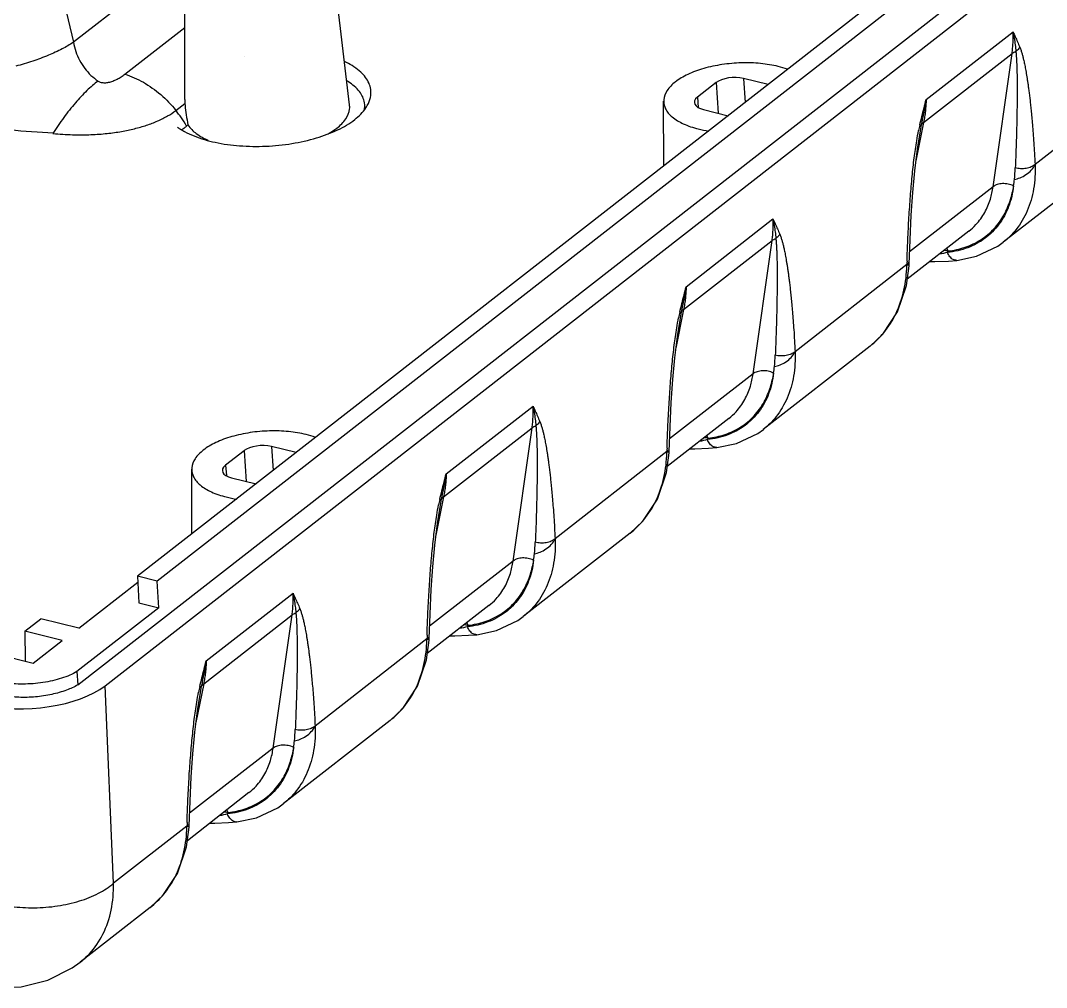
# Model space of a CAD drawing. Header units: inches. Extents: x 3700 to 4563, y 1353 to 2328.
# Drawn here: x 3989.72 to 4012.03, y 1422.08 to 1443.1 of the extents above; entities that cross this region are included whole.
import ezdxf

# ---------------------------------------------------------------- set-up
doc = ezdxf.new("R2010")
doc.units = ezdxf.units.IN
doc.header["$LTSCALE"] = 0.5
doc.layers.add('02___PRT_ALL_AXES', color=7, linetype='Continuous')
doc.layers.add('06___PRT_ALL_SURFS', color=7, linetype='Continuous')

msp = doc.modelspace()

# ---------------------------------------------------------------- linework, layer by layer
at = {"color": 7, "linetype": 'Continuous'}
for p, q in [((3990.968, 1428.66), (4028.793, 1458.152)), ((4026.525, 1457.732), (3992.265, 1431.02)), ((4026.952, 1457.626), (3992.692, 1430.913)), ((3996.877, 1441.269), (3996.536, 1444.131)), ((3993.294, 1441.386), (3993.293, 1443.938)), ((4009.413, 1441.385), (4011.302, 1442.857)), ((4005.976, 1441.71), (4005.442, 1441.843)), ((4005.442, 1441.843), (4005.476, 1441.32)), ((4014.214, 1441.867), (4011.782, 1439.97)), ((4004.847, 1441.753), (4004.439, 1441.435)), ((4004.847, 1441.753), (4004.89, 1441.085)), ((4003.706, 1439.939), (4003.705, 1441.348)), ((4004.439, 1441.435), (4004.459, 1441.209)), ((3993.1, 1441.147), (3993.297, 1441.301)), ((4004.572, 1441.164), (4005.106, 1441.032)), ((3993.332, 1440.806), (3993.363, 1440.831)), ((4009.287, 1440.702), (4009.315, 1440.835)), ((4013.412, 1440.092), (4011.09, 1438.281)), ((4004.195, 1437.316), (4006.083, 1438.789)), ((4009.043, 1437.803), (4009.062, 1438.335)), ((4009.876, 1438.062), (4009.893, 1438.092)), ((4008.996, 1437.798), (4006.563, 1435.902)), ((4009.042, 1437.769), (4009.043, 1437.803)), ((4010.082, 1437.888), (4010.082, 1437.888)), ((4004.069, 1436.633), (4004.096, 1436.766)), ((4008.194, 1436.023), (4005.871, 1434.213)), ((3998.977, 1433.247), (4000.865, 1434.72)), ((4003.825, 1433.734), (4003.844, 1434.267)), ((4004.658, 1433.993), (4004.675, 1434.024)), ((3994.584, 1433.751), (3994.177, 1433.434)), ((3994.584, 1433.751), (3994.628, 1433.084)), ((3995.714, 1433.708), (3995.18, 1433.841)), ((3995.18, 1433.841), (3995.213, 1433.318)), ((4003.823, 1433.701), (4003.825, 1433.734)), ((4004.864, 1433.82), (4004.864, 1433.82)), ((4003.777, 1433.73), (4001.345, 1431.833)), ((3993.443, 1431.938), (3993.443, 1433.346)), ((3994.177, 1433.434), (3994.197, 1433.208)), ((3994.31, 1433.163), (3994.844, 1433.03)), ((3998.85, 1432.565), (3998.878, 1432.698)), ((4002.976, 1431.955), (4000.653, 1430.144)), ((3990.986, 1429.892), (3992.271, 1430.894)), ((3992.692, 1430.913), (3992.265, 1431.02)), ((3992.265, 1431.02), (3992.292, 1430.444)), ((3992.728, 1430.335), (3992.692, 1430.913)), ((3993.758, 1429.179), (3995.647, 1430.651)), ((3992.292, 1430.444), (3992.728, 1430.335)), ((3992.728, 1430.335), (3990.948, 1428.948)), ((3998.607, 1429.665), (3998.626, 1430.198)), ((3989.815, 1429.825), (3990.163, 1430.097)), ((3990.986, 1429.892), (3990.163, 1430.097)), ((3999.44, 1429.924), (3999.457, 1429.955)), ((3990.626, 1429.624), (3989.815, 1429.825)), ((3989.815, 1429.825), (3989.821, 1429.18)), ((3999.646, 1429.751), (3999.646, 1429.751)), ((3990, 1429.135), (3990.626, 1429.624)), ((3998.559, 1429.661), (3996.127, 1427.765)), ((3998.605, 1429.632), (3998.607, 1429.665)), ((3989.134, 1429.351), (3990, 1429.135)), ((3990.948, 1428.948), (3990.968, 1428.66)), ((3993.632, 1428.496), (3993.66, 1428.629)), ((3997.757, 1427.886), (3995.435, 1426.075)), ((3993.389, 1425.597), (3993.407, 1426.13)), ((3994.222, 1425.856), (3994.239, 1425.887)), ((3993.341, 1425.592), (3991.743, 1424.346)), ((3993.387, 1425.564), (3993.389, 1425.597)), ((3994.428, 1425.683), (3994.428, 1425.683)), ((3992.539, 1423.818), (3991.021, 1422.634))]:
    msp.add_line(p, q, dxfattribs=at)
for points in [[(4009.062, 1438.335), (4009.089, 1438.867), (4009.123, 1439.363), (4009.166, 1439.835), (4009.222, 1440.304), (4009.287, 1440.702)], [(4010.082, 1437.888), (4010.508, 1437.976), (4010.969, 1438.195), (4011.091, 1438.282)], [(4008.194, 1436.023), (4008.472, 1436.286), (4008.79, 1436.768), (4008.985, 1437.343), (4009.041, 1437.769)], [(4009.493, 1437.861), (4009.6, 1437.863), (4009.9, 1437.874), (4010.082, 1437.888)], [(4003.844, 1434.267), (4003.871, 1434.798), (4003.905, 1435.295), (4003.948, 1435.767), (4004.003, 1436.235), (4004.069, 1436.634)], [(4004.864, 1433.82), (4005.29, 1433.908), (4005.751, 1434.126), (4005.873, 1434.213)], [(4004.275, 1433.792), (4004.381, 1433.794), (4004.682, 1433.805), (4004.864, 1433.82)], [(4002.975, 1431.955), (4003.253, 1432.217), (4003.572, 1432.699), (4003.767, 1433.274), (4003.823, 1433.701)], [(3998.626, 1430.198), (3998.652, 1430.73), (3998.687, 1431.226), (3998.729, 1431.698), (3998.785, 1432.167), (3998.85, 1432.565)], [(3999.646, 1429.751), (4000.071, 1429.839), (4000.533, 1430.058), (4000.654, 1430.145)], [(3999.057, 1429.724), (3999.163, 1429.726), (3999.464, 1429.737), (3999.646, 1429.751)], [(3997.757, 1427.886), (3998.035, 1428.149), (3998.354, 1428.631), (3998.549, 1429.206), (3998.605, 1429.632)], [(3993.407, 1426.13), (3993.434, 1426.661), (3993.469, 1427.158), (3993.511, 1427.63), (3993.567, 1428.098), (3993.632, 1428.496)], [(3994.428, 1425.683), (3994.853, 1425.771), (3995.314, 1425.989), (3995.436, 1426.076)], [(3992.539, 1423.818), (3992.817, 1424.08), (3993.136, 1424.562), (3993.331, 1425.137), (3993.387, 1425.564)], [(3993.839, 1425.655), (3993.945, 1425.657), (3994.245, 1425.668), (3994.428, 1425.683)], [(3988.63, 1422.163), (3989.121, 1422.082), (3989.737, 1422.098), (3990.318, 1422.243), (3990.842, 1422.506), (3991.022, 1422.635)]]:
    msp.add_lwpolyline(points, dxfattribs=at)
for centre, radius, start, end in [((4002.7, 1442.302), 6.776, 347.4911, 352.2154), ((3991.043, 1439.497), 2.637, 29.7674, 38.872), ((3990.848, 1453.599), 12.943, 263.9891, 268.1701), ((3993.934, 1441.907), 1.379, 234.6108, 236.539), ((3994.004, 1442.015), 1.508, 236.5821, 241.0111), ((3994.069, 1442.129), 1.639, 240.9605, 241.5252), ((4012.331, 1440.083), 3.146, 166.2635, 168.509), ((4007.159, 1440.078), 4.196, 354.1338, 357.5159), ((4007.031, 1440.09), 4.324, 352.2536, 354.1518), ((4005.96, 1437.853), 3.035, 358.526, 358.9511), ((4041.475, 1436.912), 32.492, 178.3036, 178.4373), ((3997.481, 1438.234), 6.776, 347.4911, 352.2154), ((4007.113, 1436.014), 3.146, 166.2635, 168.509), ((4001.942, 1436.009), 4.194, 354.1332, 357.5166), ((4001.812, 1436.021), 4.324, 352.2536, 354.1518), ((4036.257, 1432.844), 32.492, 178.3036, 178.4373), ((4000.742, 1433.785), 3.035, 358.526, 358.9511), ((3992.263, 1434.165), 6.776, 347.4911, 352.2154), ((4001.895, 1431.946), 3.146, 166.2635, 168.509), ((3996.724, 1431.94), 4.194, 354.1332, 357.5166), ((3996.594, 1431.952), 4.324, 352.2536, 354.1518), ((4031.039, 1428.775), 32.492, 178.3036, 178.4373), ((3995.524, 1429.716), 3.035, 358.526, 358.9511), ((3987.045, 1430.097), 6.776, 347.4911, 352.2154), ((3996.677, 1427.877), 3.146, 166.2635, 168.509), ((3991.505, 1427.872), 4.194, 354.1332, 357.5166), ((3991.376, 1427.884), 4.324, 352.2536, 354.1518), ((3990.306, 1425.648), 3.035, 358.526, 358.9511), ((4025.821, 1424.706), 32.492, 178.3036, 178.4373)]:
    msp.add_arc(centre, radius, start, end, dxfattribs=at)
for centre, ratio, start_param, end_param in [((4005.211, 1441.662), 0.46419, 0.977817, 2.548308), ((4004.804, 1441.345), 0.463928, 2.548436, 4.118928), ((3994.948, 1433.661), 0.46419, 0.977817, 2.548308), ((3994.541, 1433.343), 0.463928, 2.548436, 4.118928)]:
    msp.add_ellipse(centre, major_axis=(0.431, 0.026), ratio=ratio, start_param=start_param, end_param=end_param, dxfattribs=at)
for points, start_tangent, end_tangent in [([(4011.281, 1442.387), (4011.294, 1442.501), (4011.302, 1442.617), (4011.305, 1442.736), (4011.302, 1442.857)], (0.138015, 0.99043), (-0.045444, 0.998967)), ([(4011.302, 1442.857), (4011.351, 1442.749), (4011.4, 1442.638), (4011.448, 1442.525)], (0.413489, -0.910509), (0.386009, -0.922495)), ([(4011.302, 1442.857), (4011.327, 1442.715), (4011.348, 1442.573), (4011.363, 1442.432)], (0.194364, -0.980929), (0.086261, -0.996273)), ([(3990.871, 1442.628), (3990.626, 1442.484), (3990.328, 1442.346), (3989.987, 1442.219), (3989.619, 1442.109)], (-0.827168, -0.561955), (-0.966745, -0.255743)), ([(4011.281, 1442.387), (4011.318, 1442.412), (4011.363, 1442.432)], (0.763922, 0.645308), (0.944381, 0.328852)), ([(4011.363, 1442.432), (4011.367, 1442.391), (4011.371, 1442.351), (4011.373, 1442.313), (4011.376, 1442.277), (4011.378, 1442.24), (4011.38, 1442.203), (4011.382, 1442.164), (4011.383, 1442.121), (4011.385, 1442.073), (4011.386, 1442.021), (4011.388, 1441.963), (4011.389, 1441.9), (4011.39, 1441.832), (4011.391, 1441.758), (4011.391, 1441.679), (4011.392, 1441.593), (4011.392, 1441.501), (4011.391, 1441.4), (4011.39, 1441.291), (4011.388, 1441.172), (4011.386, 1441.042), (4011.383, 1440.897), (4011.38, 1440.736), (4011.374, 1440.554), (4011.368, 1440.352), (4011.36, 1440.134), (4011.35, 1439.896)], (0.111154, -0.993803), (-0.042906, -0.999079)), ([(4011.448, 1442.525), (4011.425, 1442.491), (4011.396, 1442.46), (4011.363, 1442.432)], (-0.527447, -0.849588), (-0.792602, -0.609739)), ([(4011.448, 1442.525), (4011.463, 1442.487), (4011.476, 1442.45), (4011.487, 1442.415), (4011.498, 1442.38), (4011.507, 1442.346), (4011.517, 1442.31), (4011.526, 1442.272), (4011.536, 1442.23), (4011.546, 1442.184), (4011.557, 1442.133), (4011.568, 1442.076), (4011.579, 1442.014), (4011.591, 1441.946), (4011.604, 1441.873), (4011.616, 1441.794), (4011.628, 1441.708), (4011.641, 1441.615), (4011.654, 1441.514), (4011.668, 1441.404), (4011.681, 1441.283), (4011.695, 1441.151), (4011.71, 1441.003), (4011.724, 1440.838), (4011.739, 1440.651), (4011.754, 1440.443), (4011.768, 1440.217), (4011.782, 1439.97)], (0.385924, -0.922531), (0.048744, -0.998811)), ([(3997.287, 1441.301), (3997.338, 1441.47), (3997.299, 1441.735), (3997.119, 1441.979), (3996.808, 1442.189), (3996.767, 1442.209)], (0.42572, 0.904855), (-0.902635, 0.430407)), ([(4006.396, 1442.042), (4006.198, 1442.102), (4005.814, 1442.167), (4005.396, 1442.181), (4004.974, 1442.144), (4004.576, 1442.058), (4004.23, 1441.928), (4003.958, 1441.764)], (-0.94077, 0.339045), (-0.788621, -0.61488)), ([(3991.409, 1441.787), (3991.166, 1441.579), (3990.914, 1441.311), (3990.662, 1440.995), (3990.425, 1440.647)], (-0.802292, -0.596931), (-0.533559, -0.845763)), ([(3991.99, 1441.935), (3992.392, 1441.759), (3992.769, 1441.491), (3993.1, 1441.147)], (0.954828, -0.297158), (0.625547, -0.780187)), ([(3997.198, 1441.151), (3997.201, 1441.313), (3997.091, 1441.556), (3996.85, 1441.77), (3996.818, 1441.791)], (0.183963, 0.982933), (-0.853594, 0.520939)), ([(4003.958, 1441.764), (4003.78, 1441.577), (4003.707, 1441.38), (4003.706, 1441.348)], (-0.788621, -0.61488), (0.009778, -0.999952)), ([(3993.294, 1441.388), (3993.3, 1441.256), (3993.325, 1441.048), (3993.363, 1440.831)], (0.000973, -1), (0.188259, -0.982119)), ([(4003.706, 1441.348), (4003.744, 1441.185), (4003.89, 1441.007), (4004.133, 1440.857), (4004.458, 1440.746), (4004.688, 1440.7)], (0.009778, -0.999952), (0.98852, -0.151091)), ([(4009.275, 1440.83), (4009.321, 1441.017), (4009.367, 1441.202), (4009.413, 1441.385)], (0.234056, 0.972223), (0.245906, 0.969294)), ([(4009.413, 1441.385), (4009.407, 1441.257), (4009.396, 1441.132), (4009.38, 1441.009), (4009.358, 1440.888)], (-0.024323, -0.999704), (-0.19809, -0.980184)), ([(3990.425, 1440.647), (3990.855, 1440.619), (3991.254, 1440.621), (3991.606, 1440.647), (3991.918, 1440.691), (3992.199, 1440.75), (3992.461, 1440.825), (3992.704, 1440.918), (3992.92, 1441.027), (3993.1, 1441.147)], (0.995093, -0.098944), (0.788826, 0.614617)), ([(3996.601, 1440.764), (3996.794, 1440.965), (3996.877, 1441.178), (3996.876, 1441.269)], (0.788621, 0.61488), (-0.121594, 0.99258)), ([(3996.615, 1440.725), (3996.622, 1440.728), (3996.988, 1440.95), (3997.232, 1441.203), (3997.287, 1441.301)], (0.901997, 0.431742), (0.42572, 0.904855)), ([(4009.315, 1440.835), (4009.331, 1440.863), (4009.358, 1440.888)], (0.35928, 0.93323), (0.814255, 0.580507)), ([(3993.229, 1440.733), (3993.269, 1440.76), (3993.332, 1440.806)], (0.833563, 0.552424), (0.788832, 0.614608)), ([(3993.288, 1440.688), (3993.495, 1440.592), (3993.955, 1440.454), (3994.486, 1440.379), (3995.054, 1440.37), (3995.624, 1440.428), (3996.157, 1440.55), (3996.615, 1440.725)], (0.879018, -0.476788), (0.901997, 0.431742)), ([(3993.363, 1440.831), (3993.543, 1440.644), (3993.805, 1440.497)], (0.534197, -0.84536), (0.919523, -0.393036)), ([(3996.408, 1440.638), (3996.601, 1440.764)], (0.875026, 0.484076), (0.788621, 0.61488)), ([(4008.998, 1437.874), (4009.014, 1438.327), (4009.04, 1438.82), (4009.072, 1439.28), (4009.109, 1439.711), (4009.154, 1440.114), (4009.208, 1440.488), (4009.248, 1440.71)], (0.029604, 0.999562), (0.200186, 0.979758)), ([(4009.275, 1440.83), (4009.294, 1440.83), (4009.307, 1440.832), (4009.315, 1440.835)], (0.999265, -0.038331), (0.758146, 0.652085)), ([(4011.782, 1439.971), (4011.749, 1439.44), (4011.61, 1438.964), (4011.37, 1438.56), (4011.091, 1438.282)], (0.038773, -0.999248), (-0.78778, -0.615957)), ([(4011.332, 1439.649), (4011.454, 1439.684), (4011.583, 1439.751), (4011.698, 1439.849), (4011.782, 1439.971)], (0.985794, 0.167959), (0.442218, 0.896907)), ([(4011.782, 1439.971), (4011.698, 1439.92), (4011.588, 1439.888), (4011.466, 1439.88), (4011.35, 1439.896)], (-0.747886, -0.663828), (-0.967911, 0.251292)), ([(4011.315, 1439.507), (4011.196, 1439.546), (4011.071, 1439.556), (4010.956, 1439.536), (4010.869, 1439.489)], (-0.899661, 0.436589), (-0.763922, -0.645308)), ([(4011.315, 1439.507), (4011.206, 1439.056), (4010.995, 1438.672), (4010.694, 1438.37), (4010.318, 1438.164), (4009.876, 1438.062)], (-0.128704, -0.991683), (-0.994748, -0.102356)), ([(4009.893, 1438.092), (4010.259, 1438.173), (4010.601, 1438.336), (4010.89, 1438.578), (4011.107, 1438.878), (4011.244, 1439.202), (4011.315, 1439.507)], (0.993648, 0.112531), (0.140927, 0.99002)), ([(4006.063, 1438.318), (4006.076, 1438.432), (4006.084, 1438.548), (4006.086, 1438.667), (4006.083, 1438.789)], (0.138015, 0.99043), (-0.045444, 0.998967)), ([(4006.083, 1438.789), (4006.133, 1438.68), (4006.182, 1438.57), (4006.23, 1438.456)], (0.413489, -0.910509), (0.386009, -0.922495)), ([(4006.083, 1438.789), (4006.109, 1438.646), (4006.13, 1438.505), (4006.145, 1438.363)], (0.194364, -0.980929), (0.086261, -0.996273)), ([(4006.23, 1438.456), (4006.206, 1438.423), (4006.178, 1438.392), (4006.145, 1438.363)], (-0.527447, -0.849588), (-0.792602, -0.609739)), ([(4006.23, 1438.456), (4006.245, 1438.419), (4006.258, 1438.382), (4006.269, 1438.346), (4006.279, 1438.312), (4006.289, 1438.277), (4006.298, 1438.242), (4006.308, 1438.203), (4006.318, 1438.162), (4006.328, 1438.116), (4006.338, 1438.064), (4006.35, 1438.008), (4006.361, 1437.945), (4006.373, 1437.878), (4006.385, 1437.804), (4006.398, 1437.725), (4006.41, 1437.64), (4006.423, 1437.547), (4006.436, 1437.446), (4006.45, 1437.335), (4006.463, 1437.214), (4006.477, 1437.082), (4006.491, 1436.935), (4006.506, 1436.769), (4006.521, 1436.582), (4006.536, 1436.375), (4006.55, 1436.149), (4006.563, 1435.902)], (0.385924, -0.922531), (0.048744, -0.998811)), ([(4006.063, 1438.318), (4006.1, 1438.343), (4006.145, 1438.363)], (0.763922, 0.645308), (0.944381, 0.328852)), ([(4006.145, 1438.363), (4006.149, 1438.322), (4006.152, 1438.282), (4006.155, 1438.245), (4006.158, 1438.208), (4006.16, 1438.172), (4006.162, 1438.135), (4006.163, 1438.095), (4006.165, 1438.052), (4006.167, 1438.005), (4006.168, 1437.952), (4006.17, 1437.895), (4006.171, 1437.831), (4006.172, 1437.763), (4006.173, 1437.689), (4006.173, 1437.61), (4006.173, 1437.525), (4006.173, 1437.432), (4006.173, 1437.331), (4006.172, 1437.222), (4006.17, 1437.103), (4006.168, 1436.973), (4006.165, 1436.829), (4006.161, 1436.667), (4006.156, 1436.485), (4006.15, 1436.284), (4006.142, 1436.065), (4006.132, 1435.827)], (0.111154, -0.993803), (-0.042906, -0.999079)), ([(4009.876, 1438.062), (4009.701, 1438.02)], (-0.963113, -0.269098), (-0.980062, -0.198691)), ([(4010.082, 1437.888), (4010.08, 1437.888), (4010.002, 1437.905), (4009.931, 1437.966), (4009.876, 1438.062)], (-0.994494, -0.104794), (-0.366286, 0.930502)), ([(4008.194, 1436.023), (4008.492, 1436.314), (4008.759, 1436.738), (4008.93, 1437.238), (4008.994, 1437.775)], (0.788364, 0.615209), (0.025728, 0.999669)), ([(4008.995, 1437.798), (4009.005, 1437.794)], (0.920715, -0.390235), (0.961545, -0.274646)), ([(4008.996, 1437.798), (4009.04, 1437.847)], (0.82736, 0.561672), (0.358151, 0.933664)), ([(4009.005, 1437.794), (4009.038, 1437.775), (4009.037, 1437.771)], (0.961545, -0.274646), (-0.347305, -0.937752)), ([(4009.04, 1437.847), (4009.045, 1437.872)], (0.358151, 0.933664), (0.019681, 0.999806)), ([(4004.057, 1436.762), (4004.102, 1436.949), (4004.149, 1437.133), (4004.195, 1437.316)], (0.234056, 0.972223), (0.245906, 0.969294)), ([(4004.195, 1437.316), (4004.189, 1437.189), (4004.178, 1437.063), (4004.162, 1436.94), (4004.14, 1436.819)], (-0.024323, -0.999704), (-0.19809, -0.980184)), ([(4003.78, 1433.805), (4003.796, 1434.258), (4003.822, 1434.752), (4003.853, 1435.212), (4003.891, 1435.642), (4003.936, 1436.045), (4003.99, 1436.419), (4004.03, 1436.641)], (0.029604, 0.999562), (0.200186, 0.979758)), ([(4004.057, 1436.762), (4004.076, 1436.761), (4004.089, 1436.763), (4004.096, 1436.766)], (0.999265, -0.038331), (0.758146, 0.652085)), ([(4004.096, 1436.766), (4004.113, 1436.794), (4004.14, 1436.819)], (0.35928, 0.93323), (0.814255, 0.580507)), ([(4006.564, 1435.902), (4006.531, 1435.372), (4006.392, 1434.896), (4006.152, 1434.491), (4005.873, 1434.214)], (0.038773, -0.999248), (-0.78778, -0.615957)), ([(4006.114, 1435.58), (4006.236, 1435.615), (4006.364, 1435.682), (4006.479, 1435.78), (4006.564, 1435.902)], (0.985794, 0.167959), (0.442217, 0.896908)), ([(4006.564, 1435.902), (4006.48, 1435.851), (4006.37, 1435.82), (4006.248, 1435.811), (4006.132, 1435.827)], (-0.747885, -0.663828), (-0.967911, 0.251292)), ([(4006.097, 1435.438), (4005.988, 1434.987), (4005.777, 1434.603), (4005.476, 1434.301), (4005.099, 1434.096), (4004.658, 1433.993)], (-0.128704, -0.991683), (-0.994748, -0.102356)), ([(4004.675, 1434.024), (4005.041, 1434.104), (4005.383, 1434.267), (4005.672, 1434.509), (4005.889, 1434.81), (4006.026, 1435.134), (4006.097, 1435.438)], (0.993648, 0.112531), (0.140927, 0.99002)), ([(4006.097, 1435.438), (4005.977, 1435.478), (4005.852, 1435.487), (4005.738, 1435.467), (4005.65, 1435.421)], (-0.899661, 0.436589), (-0.763922, -0.645308)), ([(4000.845, 1434.25), (4000.858, 1434.363), (4000.866, 1434.48), (4000.868, 1434.598), (4000.865, 1434.72)], (0.138015, 0.99043), (-0.045444, 0.998967)), ([(4000.865, 1434.72), (4000.914, 1434.611), (4000.963, 1434.501), (4001.012, 1434.388)], (0.413489, -0.910509), (0.386009, -0.922495)), ([(4000.865, 1434.72), (4000.891, 1434.578), (4000.911, 1434.436), (4000.927, 1434.295)], (0.194364, -0.980929), (0.086261, -0.996273)), ([(3996.133, 1434.041), (3995.935, 1434.1), (3995.551, 1434.165), (3995.134, 1434.18), (3994.712, 1434.143), (3994.314, 1434.056), (3993.967, 1433.927), (3993.696, 1433.763)], (-0.94077, 0.339045), (-0.788621, -0.61488)), ([(4000.845, 1434.25), (4000.882, 1434.275), (4000.927, 1434.295)], (0.763922, 0.645308), (0.944381, 0.328852)), ([(4000.927, 1434.295), (4000.931, 1434.253), (4000.934, 1434.214), (4000.937, 1434.176), (4000.939, 1434.14), (4000.941, 1434.103), (4000.943, 1434.066), (4000.945, 1434.027), (4000.947, 1433.984), (4000.948, 1433.936), (4000.95, 1433.884), (4000.951, 1433.826), (4000.953, 1433.763), (4000.954, 1433.694), (4000.955, 1433.621), (4000.955, 1433.541), (4000.955, 1433.456), (4000.955, 1433.363), (4000.955, 1433.263), (4000.954, 1433.154), (4000.952, 1433.035), (4000.95, 1432.904), (4000.947, 1432.76), (4000.943, 1432.599), (4000.938, 1432.416), (4000.932, 1432.215), (4000.924, 1431.997), (4000.914, 1431.759)], (0.111154, -0.993803), (-0.042906, -0.999079)), ([(4001.012, 1434.388), (4000.988, 1434.354), (4000.959, 1434.323), (4000.927, 1434.295)], (-0.527447, -0.849588), (-0.792602, -0.609739)), ([(4001.012, 1434.388), (4001.027, 1434.35), (4001.04, 1434.313), (4001.051, 1434.278), (4001.061, 1434.243), (4001.071, 1434.209), (4001.08, 1434.173), (4001.09, 1434.135), (4001.099, 1434.093), (4001.11, 1434.047), (4001.12, 1433.996), (4001.132, 1433.939), (4001.143, 1433.877), (4001.155, 1433.809), (4001.167, 1433.736), (4001.18, 1433.657), (4001.192, 1433.571), (4001.205, 1433.478), (4001.218, 1433.377), (4001.231, 1433.266), (4001.245, 1433.146), (4001.259, 1433.013), (4001.273, 1432.866), (4001.288, 1432.701), (4001.303, 1432.514), (4001.318, 1432.306), (4001.332, 1432.08), (4001.345, 1431.833)], (0.385924, -0.922531), (0.048744, -0.998811)), ([(4004.658, 1433.993), (4004.482, 1433.951)], (-0.963113, -0.269098), (-0.980062, -0.198691)), ([(4004.864, 1433.82), (4004.862, 1433.82), (4004.784, 1433.836), (4004.712, 1433.897), (4004.658, 1433.993)], (-0.994494, -0.104794), (-0.366286, 0.930502)), ([(3993.696, 1433.763), (3993.517, 1433.576), (3993.444, 1433.378), (3993.443, 1433.347)], (-0.788621, -0.61488), (0.009778, -0.999952)), ([(4003.777, 1433.729), (4003.822, 1433.779)], (0.82736, 0.561672), (0.358151, 0.933664)), ([(4003.822, 1433.779), (4003.827, 1433.804)], (0.358151, 0.933664), (0.01968, 0.999806)), ([(4002.976, 1431.955), (4003.273, 1432.246), (4003.541, 1432.67), (4003.711, 1433.169), (4003.776, 1433.707)], (0.788364, 0.615209), (0.025728, 0.999669)), ([(4003.777, 1433.729), (4003.787, 1433.726)], (0.920715, -0.390235), (0.961545, -0.274648)), ([(4003.787, 1433.726), (4003.82, 1433.707), (4003.819, 1433.703)], (0.961545, -0.274648), (-0.347314, -0.937749)), ([(3993.443, 1433.347), (3993.482, 1433.184), (3993.627, 1433.005), (3993.871, 1432.855), (3994.196, 1432.744), (3994.426, 1432.698)], (0.009778, -0.999952), (0.98852, -0.151091)), ([(3998.838, 1432.693), (3998.884, 1432.88), (3998.93, 1433.064), (3998.977, 1433.247)], (0.234056, 0.972223), (0.245906, 0.969294)), ([(3998.977, 1433.247), (3998.971, 1433.12), (3998.96, 1432.995), (3998.944, 1432.872), (3998.922, 1432.751)], (-0.024323, -0.999704), (-0.19809, -0.980184)), ([(3998.838, 1432.693), (3998.857, 1432.693), (3998.871, 1432.694), (3998.878, 1432.698)], (0.999265, -0.038331), (0.758146, 0.652085)), ([(3998.878, 1432.698), (3998.895, 1432.726), (3998.922, 1432.751)], (0.35928, 0.93323), (0.814255, 0.580507)), ([(3998.561, 1429.737), (3998.578, 1430.19), (3998.604, 1430.683), (3998.635, 1431.143), (3998.673, 1431.573), (3998.718, 1431.976), (3998.772, 1432.351), (3998.811, 1432.573)], (0.029604, 0.999562), (0.200186, 0.979758)), ([(4001.346, 1431.834), (4001.313, 1431.303), (4001.174, 1430.827), (4000.934, 1430.423), (4000.654, 1430.145)], (0.038773, -0.999248), (-0.78778, -0.615957)), ([(4000.896, 1431.512), (4001.018, 1431.546), (4001.146, 1431.614), (4001.261, 1431.712), (4001.346, 1431.834)], (0.985794, 0.167959), (0.442217, 0.896908)), ([(4001.346, 1431.834), (4001.262, 1431.783), (4001.152, 1431.751), (4001.03, 1431.743), (4000.914, 1431.759)], (-0.747885, -0.663828), (-0.967911, 0.251292)), ([(4000.879, 1431.37), (4000.77, 1430.919), (4000.558, 1430.534), (4000.258, 1430.233), (3999.881, 1430.027), (3999.44, 1429.924)], (-0.128704, -0.991683), (-0.994748, -0.102356)), ([(3999.457, 1429.955), (3999.823, 1430.036), (4000.165, 1430.199), (4000.454, 1430.441), (4000.67, 1430.741), (4000.808, 1431.065), (4000.879, 1431.37)], (0.993648, 0.112531), (0.140927, 0.99002)), ([(4000.879, 1431.37), (4000.759, 1431.409), (4000.634, 1431.419), (4000.519, 1431.399), (4000.432, 1431.352)], (-0.899661, 0.436589), (-0.763922, -0.645308)), ([(3995.627, 1430.181), (3995.64, 1430.295), (3995.647, 1430.411), (3995.65, 1430.53), (3995.647, 1430.651)], (0.138015, 0.99043), (-0.045444, 0.998967)), ([(3995.647, 1430.651), (3995.696, 1430.543), (3995.745, 1430.433), (3995.794, 1430.319)], (0.413489, -0.910509), (0.386009, -0.922495)), ([(3995.647, 1430.651), (3995.673, 1430.509), (3995.693, 1430.367), (3995.708, 1430.226)], (0.194364, -0.980929), (0.086261, -0.996273)), ([(3995.627, 1430.181), (3995.663, 1430.206), (3995.708, 1430.226)], (0.763922, 0.645308), (0.944381, 0.328852)), ([(3995.708, 1430.226), (3995.713, 1430.185), (3995.716, 1430.145), (3995.719, 1430.108), (3995.721, 1430.071), (3995.723, 1430.035), (3995.725, 1429.997), (3995.727, 1429.958), (3995.729, 1429.915), (3995.73, 1429.868), (3995.732, 1429.815), (3995.733, 1429.757), (3995.735, 1429.694), (3995.736, 1429.626), (3995.736, 1429.552), (3995.737, 1429.473), (3995.737, 1429.387), (3995.737, 1429.295), (3995.736, 1429.194), (3995.735, 1429.085), (3995.734, 1428.966), (3995.732, 1428.836), (3995.729, 1428.692), (3995.725, 1428.53), (3995.72, 1428.348), (3995.713, 1428.147), (3995.705, 1427.928), (3995.696, 1427.69)], (0.111154, -0.993803), (-0.042906, -0.999079)), ([(3995.794, 1430.319), (3995.77, 1430.286), (3995.741, 1430.254), (3995.708, 1430.226)], (-0.527447, -0.849588), (-0.792602, -0.609739)), ([(3995.794, 1430.319), (3995.809, 1430.282), (3995.821, 1430.245), (3995.833, 1430.209), (3995.843, 1430.175), (3995.853, 1430.14), (3995.862, 1430.104), (3995.871, 1430.066), (3995.881, 1430.025), (3995.891, 1429.978), (3995.902, 1429.927), (3995.913, 1429.871), (3995.925, 1429.808), (3995.937, 1429.74), (3995.949, 1429.667), (3995.961, 1429.588), (3995.974, 1429.503), (3995.987, 1429.41), (3996, 1429.308), (3996.013, 1429.198), (3996.027, 1429.077), (3996.041, 1428.945), (3996.055, 1428.798), (3996.07, 1428.632), (3996.085, 1428.445), (3996.1, 1428.238), (3996.114, 1428.011), (3996.127, 1427.765)], (0.385924, -0.922531), (0.048744, -0.998811)), ([(3998.604, 1429.71), (3998.609, 1429.735)], (0.358151, 0.933664), (0.01968, 0.999806)), ([(3999.44, 1429.924), (3999.264, 1429.882)], (-0.963113, -0.269098), (-0.980062, -0.198691)), ([(3999.646, 1429.751), (3999.644, 1429.751), (3999.565, 1429.768), (3999.494, 1429.829), (3999.44, 1429.924)], (-0.994494, -0.104794), (-0.366286, 0.930502)), ([(3997.757, 1427.886), (3998.055, 1428.177), (3998.323, 1428.601), (3998.493, 1429.1), (3998.558, 1429.638)], (0.788364, 0.615209), (0.025728, 0.999669)), ([(3998.559, 1429.661), (3998.604, 1429.71)], (0.82736, 0.561672), (0.358151, 0.933664)), ([(3998.559, 1429.66), (3998.569, 1429.657)], (0.920715, -0.390235), (0.961545, -0.274648)), ([(3998.569, 1429.657), (3998.602, 1429.638), (3998.601, 1429.634)], (0.961545, -0.274648), (-0.347314, -0.937749)), ([(3993.62, 1428.624), (3993.666, 1428.811), (3993.712, 1428.996), (3993.758, 1429.179)], (0.234056, 0.972223), (0.245906, 0.969294)), ([(3993.758, 1429.179), (3993.753, 1429.051), (3993.742, 1428.926), (3993.725, 1428.803), (3993.704, 1428.682)], (-0.024323, -0.999704), (-0.19809, -0.980184)), ([(3990.948, 1428.948), (3990.792, 1428.87), (3990.613, 1428.803), (3990.417, 1428.749), (3990.209, 1428.71), (3989.993, 1428.685), (3989.774, 1428.677), (3989.56, 1428.684), (3989.353, 1428.708)], (-0.86704, -0.498238), (-0.988204, 0.153142)), ([(3990.968, 1428.66), (3990.723, 1428.546), (3990.401, 1428.453), (3990.047, 1428.399), (3989.684, 1428.39), (3989.369, 1428.419)], (-0.866976, -0.49835), (-0.988191, 0.153228)), ([(3993.62, 1428.624), (3993.639, 1428.624), (3993.653, 1428.626), (3993.66, 1428.629)], (0.999265, -0.038331), (0.758146, 0.652085)), ([(3993.66, 1428.629), (3993.677, 1428.657), (3993.704, 1428.682)], (0.35928, 0.93323), (0.814255, 0.580507)), ([(3993.343, 1425.668), (3993.36, 1426.121), (3993.385, 1426.615), (3993.417, 1427.075), (3993.455, 1427.505), (3993.499, 1427.908), (3993.553, 1428.282), (3993.593, 1428.504)], (0.029604, 0.999562), (0.200186, 0.979758)), ([(3996.128, 1427.765), (3996.095, 1427.235), (3995.956, 1426.759), (3995.716, 1426.354), (3995.436, 1426.076)], (0.038773, -0.999248), (-0.78778, -0.615957)), ([(3995.678, 1427.443), (3995.8, 1427.478), (3995.928, 1427.545), (3996.043, 1427.643), (3996.128, 1427.765)], (0.985794, 0.167959), (0.442217, 0.896908)), ([(3996.128, 1427.765), (3996.044, 1427.714), (3995.933, 1427.682), (3995.812, 1427.674), (3995.696, 1427.69)], (-0.747885, -0.663828), (-0.967911, 0.251292)), ([(3995.661, 1427.301), (3995.551, 1426.85), (3995.34, 1426.466), (3995.04, 1426.164), (3994.663, 1425.958), (3994.222, 1425.856)], (-0.128704, -0.991683), (-0.994748, -0.102356)), ([(3994.239, 1425.887), (3994.605, 1425.967), (3994.946, 1426.13), (3995.236, 1426.372), (3995.452, 1426.672), (3995.59, 1426.997), (3995.661, 1427.301)], (0.993648, 0.112531), (0.140927, 0.99002)), ([(3995.661, 1427.301), (3995.541, 1427.34), (3995.416, 1427.35), (3995.301, 1427.33), (3995.214, 1427.284)], (-0.899661, 0.436589), (-0.763922, -0.645308)), ([(3994.222, 1425.856), (3994.046, 1425.814)], (-0.963113, -0.269098), (-0.980062, -0.198691)), ([(3994.428, 1425.683), (3994.425, 1425.682), (3994.347, 1425.699), (3994.276, 1425.76), (3994.222, 1425.856)], (-0.994494, -0.104794), (-0.366286, 0.930502)), ([(3992.539, 1423.818), (3992.837, 1424.108), (3993.105, 1424.532), (3993.275, 1425.032), (3993.34, 1425.569)], (0.788364, 0.615209), (0.025728, 0.999669)), ([(3993.34, 1425.592), (3993.351, 1425.588)], (0.920715, -0.390235), (0.961545, -0.274648)), ([(3993.341, 1425.592), (3993.386, 1425.642)], (0.82736, 0.561672), (0.358151, 0.933664)), ([(3993.351, 1425.588), (3993.383, 1425.57), (3993.382, 1425.565)], (0.961545, -0.274648), (-0.347314, -0.937749)), ([(3993.386, 1425.642), (3993.39, 1425.667)], (0.358151, 0.933664), (0.01968, 0.999806)), ([(3989.059, 1423.942), (3989.521, 1423.845), (3990.021, 1423.815), (3990.527, 1423.855), (3991.003, 1423.963), (3991.418, 1424.13), (3991.743, 1424.346)], (0.957636, -0.287982), (0.756059, 0.654504)), ([(3991.022, 1422.635), (3991.22, 1422.816), (3991.515, 1423.244), (3991.692, 1423.762), (3991.743, 1424.346)], (0.788087, 0.615563), (-0.022625, 0.999744))]:
    msp.add_spline(points, degree=3, dxfattribs=dict(at, start_tangent=start_tangent, end_tangent=end_tangent))
msp.add_open_spline([(3994.598, 1442.315), (3994.598, 1442.315), (3994.598, 1442.315), (3994.598, 1442.315)], degree=3, dxfattribs=at)
at = {"layer": '02___PRT_ALL_AXES', "color": 7, "linetype": 'Continuous'}
for p, q in [((3991.559, 1428.642), (4029.133, 1457.938)), ((3991.743, 1424.346), (3991.559, 1428.642))]:
    msp.add_line(p, q, dxfattribs=at)
msp.add_ellipse((3989.916, 1429.054), major_axis=(1.947, 0.115), ratio=0.465239, start_param=-2.161849, end_param=-0.593792, dxfattribs=at)
at = {"layer": '06___PRT_ALL_SURFS', "color": 7, "linetype": 'Continuous'}
for p, q in [((3990.443, 1444.476), (3990.871, 1442.628)), ((3992.921, 1444.227), (3990.871, 1442.628)), ((3991.99, 1441.935), (3993.294, 1442.951)), ((4009.358, 1440.888), (4011.281, 1442.387)), ((4010.869, 1439.489), (4011.281, 1442.387)), ((4009.358, 1440.888), (4009.191, 1440.051)), ((4010.869, 1439.489), (4009.053, 1438.074)), ((4010.343, 1438.523), (4009.003, 1437.479)), ((4004.14, 1436.819), (4006.063, 1438.318)), ((4005.65, 1435.421), (4006.063, 1438.318)), ((4004.14, 1436.819), (4003.973, 1435.982)), ((4005.65, 1435.421), (4003.835, 1434.005)), ((4005.124, 1434.454), (4003.785, 1433.41)), ((3998.922, 1432.751), (4000.845, 1434.25)), ((4000.432, 1431.352), (4000.845, 1434.25)), ((3998.922, 1432.751), (3998.755, 1431.914)), ((4000.432, 1431.352), (3998.616, 1429.937)), ((3999.906, 1430.386), (3998.567, 1429.342)), ((3993.704, 1428.682), (3995.627, 1430.181)), ((3995.214, 1427.284), (3995.627, 1430.181)), ((3993.704, 1428.682), (3993.537, 1427.845)), ((3995.214, 1427.284), (3993.398, 1425.868)), ((3994.688, 1426.317), (3993.349, 1425.273))]:
    msp.add_line(p, q, dxfattribs=at)
for centre in [(4009.062, 1430.585), (4003.844, 1426.517), (3998.625, 1422.448), (3993.407, 1418.379)]:
    msp.add_arc(centre, 7.553, 83.6806, 84.3819, dxfattribs=at)
for points, start_tangent, end_tangent in [([(3990.871, 1442.628), (3990.922, 1442.429), (3991.006, 1442.237), (3991.118, 1442.062), (3991.254, 1441.91), (3991.409, 1441.787)], (0.167623, -0.985851), (0.834957, -0.550315)), ([(3991.409, 1441.787), (3991.474, 1441.758), (3991.552, 1441.749), (3991.638, 1441.759), (3991.728, 1441.786), (3991.82, 1441.827), (3991.909, 1441.877), (3991.99, 1441.935)], (0.835172, -0.549989), (0.788639, 0.614857)), ([(4010.343, 1438.523), (4010.497, 1438.665), (4010.688, 1438.931), (4010.809, 1439.218), (4010.869, 1439.489)], (0.787977, 0.615704), (0.137279, 0.990532)), ([(4009.893, 1438.092), (4009.865, 1438.15)], (-0.372632, 0.927979), (-0.515127, 0.857114)), ([(4005.124, 1434.454), (4005.279, 1434.597), (4005.47, 1434.863), (4005.591, 1435.15), (4005.65, 1435.421)], (0.787977, 0.615704), (0.137279, 0.990532)), ([(4004.675, 1434.024), (4004.647, 1434.081)], (-0.372632, 0.927979), (-0.515127, 0.857114)), ([(3999.906, 1430.386), (4000.061, 1430.528), (4000.252, 1430.794), (4000.373, 1431.081), (4000.432, 1431.352)], (0.787977, 0.615704), (0.137279, 0.990532)), ([(3999.457, 1429.955), (3999.428, 1430.013)], (-0.372632, 0.927979), (-0.515127, 0.857114)), ([(3994.688, 1426.317), (3994.843, 1426.46), (3995.034, 1426.726), (3995.155, 1427.013), (3995.214, 1427.284)], (0.787977, 0.615704), (0.137279, 0.990532)), ([(3994.239, 1425.887), (3994.21, 1425.944)], (-0.372632, 0.927979), (-0.515127, 0.857114))]:
    msp.add_spline(points, degree=3, dxfattribs=dict(at, start_tangent=start_tangent, end_tangent=end_tangent))

doc.saveas('drawing.dxf')
